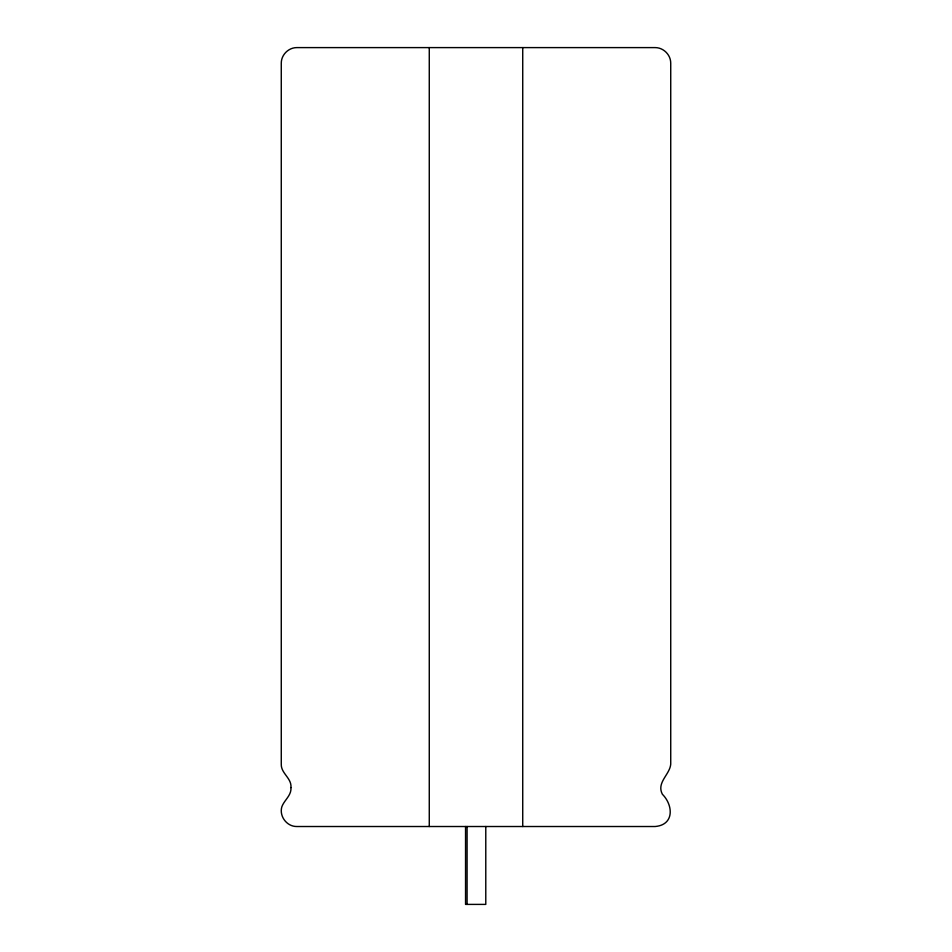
<?xml version="1.0" encoding="UTF-8"?>
<svg xmlns="http://www.w3.org/2000/svg" width="952" height="952" viewBox="0 0 952 952"><rect width="100%" height="100%" fill="white"/><g stroke="black" fill="none" stroke-linecap="round" stroke-linejoin="round"><path stroke-width="1.43" d="M522.731 47.6L522.731 826.514M485.782 826.514L485.782 904.4L465.552 904.4L465.552 826.514M467.087 826.514L467.087 904.4M429.269 47.6L429.269 826.514M290.955 787.566C291.633 795.515 284.148 800.12 281.804 806.903C279.079 816.388 286.98 826.693 296.845 826.514L655.154 826.514C674.492 824.86 673.29 805.178 662.378 794.254C656.261 782.556 669.803 774.69 670.732 764.194L670.732 63.177C670.779 54.835 663.484 47.552 655.154 47.6L296.845 47.6C288.515 47.552 281.221 54.835 281.268 63.177L281.268 764.194C280.923 773.429 291.824 778.117 290.955 787.566"/></g></svg>
